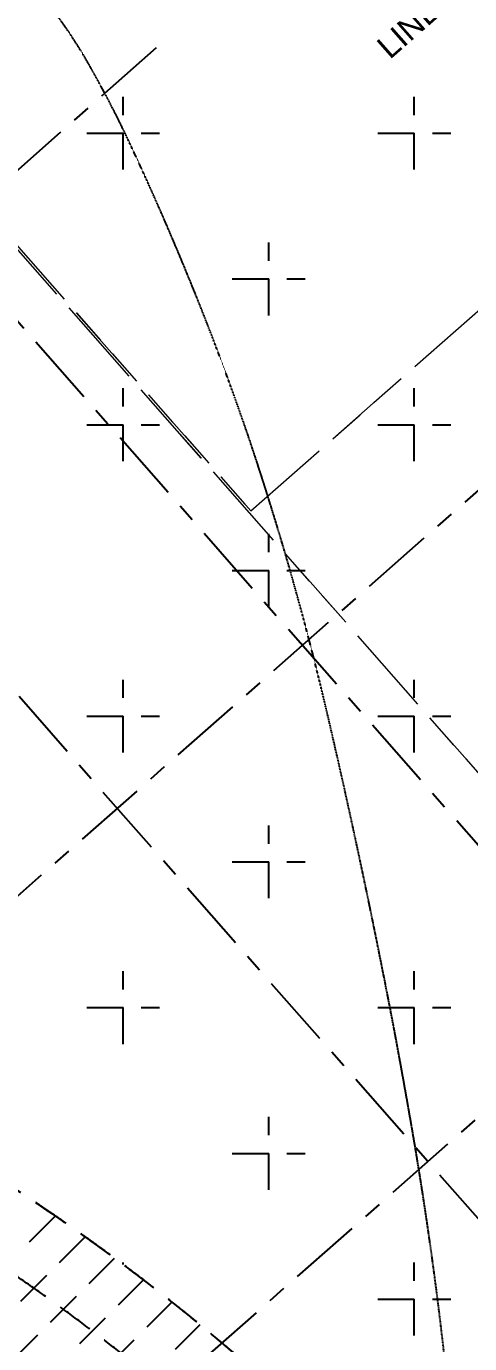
# Model space of a CAD drawing. Header units: millimetres. Extents: x 832728086 to 834530684, y 817551485 to 818349469.
# Drawn here: x 834350846 to 834358581, y 817988443 to 818011403 of the extents above; entities that cross this region are included whole.
import ezdxf

# ---------------------------------------------------------------- set-up
doc = ezdxf.new("R2010")
doc.units = ezdxf.units.MM
doc.header["$LTSCALE"] = 100
for name, pattern in [('Grid Line', [22.225, 12.7, -3.175, 3.175, -3.175]), ('Hidden', [9.525, 6.35, -3.175]), ('HIDDEN2', [4.7625, 3.175, -1.5875])]:
    doc.linetypes.add(name, pattern=pattern)
for name, color, linetype in [('+C-160', 160, 'Hidden'), ('DLN020__', 6, 'Continuous'), ('DLN210__', 7, 'Continuous')]:
    doc.layers.add(name, color=color, linetype=linetype)
doc.styles.get("Standard").update_dxf_attribs({"font": 'swiss.ttf'})

# ---------------------------------------------------------------- blocks, each defined once
blk = doc.blocks.new('A$C062A3D83')
at = {"layer": '+C-160', "lineweight": 18, "ltscale": 2}
for p, q in [((50716, -24251), (17025, 13988)), ((17044, 14005), (31430, -2304)), ((31430, -2304), (44470, 9173)), ((31430, -2304), (31430, -2304))]:
    blk.add_line(p, q, dxfattribs=at)
at = {"layer": '+C-160'}
for p, q in [((29202, 3645), (29202, 4915)), ((34282, 3645), (34282, 4915)), ((28567, 4280), (29837, 4280)), ((33647, 4280), (34917, 4280)), ((31742, 1105), (31742, 2375)), ((31107, 1740), (32377, 1740)), ((29202, -1435), (29202, -165)), ((34282, -1435), (34282, -165)), ((28567, -800), (29837, -800)), ((33647, -800), (34917, -800)), ((31742, -3975), (31742, -2705)), ((31107, -3340), (32377, -3340)), ((29202, -6515), (29202, -5245)), ((34282, -6515), (34282, -5245)), ((28567, -5880), (29837, -5880)), ((33647, -5880), (34917, -5880)), ((31742, -9055), (31742, -7785)), ((31107, -8420), (32377, -8420)), ((29202, -11595), (29202, -10325)), ((34282, -11595), (34282, -10325)), ((28567, -10960), (29837, -10960)), ((33647, -10960), (34917, -10960)), ((31742, -14135), (31742, -12865)), ((31107, -13500), (32377, -13500)), ((26221, -16388), (28021, -14588)), ((26747, -16747), (28541, -14952)), ((27264, -17113), (29054, -15324)), ((29202, -15436), (29202, -15405)), ((34282, -16675), (34282, -15405)), ((27774, -17488), (29558, -15703)), ((33647, -16040), (34917, -16040)), ((28275, -17871), (30055, -16090)), ((28767, -18262), (30544, -16485))]:
    blk.add_line(p, q, dxfattribs=at)
at = {"layer": '+C-160', "ltscale": 5e-05}
for centre, radius, start, end in [((20932, 1100), 8835, 28.9063, 40.4322), ((12489, -3771), 18581, 25.5575, 29.4706), ((-16620, -17481), 50757, 18.805, 25.343), ((-18681, -17888), 52839, 13.1481, 18.5028), ((-103665, -37617), 140083, 11.08352, 13.09909), ((-66809, -30377), 102523, 9.92757, 11.0726), ((-32633, -24613), 67865, 5.75856, 10.10881)]:
    blk.add_arc(centre, radius, start, end, dxfattribs=at)
at = {"layer": '+C-160'}
for radius, start, end in [(37414, 43.4752, 75.7999), (36164, 46.8967, 77.2447), (34914, 46.8967, 79.0745)]:
    blk.add_arc((6823, -45417), radius, start, end, dxfattribs=at)
for centre, major_axis, start_param, end_param in [((6823, -45417), (-25881, 23434), 4.695905, 5.125239), ((7053, -45174), (-29153, 22913), 4.566016, 4.813923)]:
    blk.add_ellipse(centre, major_axis=major_axis, ratio=1, start_param=start_param, end_param=end_param, dxfattribs=at)
at = {"layer": '+C-160', "ltscale": 4}
blk.add_open_spline([(-72340, -33621), (-20541, 11966), (31258, 57553)], degree=2, dxfattribs=at)

msp = doc.modelspace()

# ---------------------------------------------------------------- linework, layer by layer
at = {"layer": 'DLN020__', "linetype": 'Grid Line'}
for p, q in [((834382686.5656, 817969907.8828), (834318888.9146, 818042399.043)), ((834379458.6174, 817967067.0466), (834315660.9664, 818039558.2068)), ((834353113.9326, 818011026.4231), (834285504.5139, 817951525.0703)), ((834361118.7104, 818005416.1294), (834291780.7799, 817944393.5568)), ((834366536.119, 817999260.5073), (834297198.1885, 817938237.9347))]:
    msp.add_line(p, q, dxfattribs=at)
at = {"layer": 'DLN210__', "color": 2, "linetype": 'HIDDEN2', "lineweight": 18, "ltscale": 2}
for points in [[(834354763.4348, 818002956.4657), (834367803.5933, 818014432.7819), (834366828.3311, 818028384.1528, -0.178955501), (834335581.0509, 818042213.1454), (834334491.8158, 818043259.2451), (834329202.959, 818038604.6443), (834332902.6379, 818034400.8205), (834326325.8598, 818028612.7631), (834331407.5249, 818022838.9835, -0.1214358878), (834336330.1909, 818022150.6232, -0.1207363091), (834340377.3037, 818019264.9071), (834354763.4348, 818002956.4657)], [(834322079.0504, 818033400.7794), (834273584.7587, 817990722.1703), (834304338.188, 817955778.066), (834304338.0644, 817955777.9573), (834306485.0849, 817953338.8671), (834306485.3316, 817953338.3377), (834331029.1096, 817925450.0548), (834375214.7739, 817964337.2819), (834375214.7739, 817964337.2819), (834375214.7739, 817964337.2819), (834374049.3733, 817981008.6316), (834340358.4538, 818019248.4846, 0.2453038077), (834331397.2624, 818022812.8034), (834322079.0504, 818033400.7794), (834273584.7587, 817990722.1703)]]:
    msp.add_lwpolyline(points, format="xyb", close=True, dxfattribs=at)

# ---------------------------------------------------------------- block references
at = {"layer": '+C-160', "ltscale": 5}
msp.add_blockref('A$C062A3D83', (834323333.3128, 818005260.0327), dxfattribs=at)

# ---------------------------------------------------------------- texts
at = {"color": 0, "insert": (834356924.7262, 818011115.6483, 0.0803), "char_height": 400, "attachment_point": 1, "rotation": 41.35019583}
msp.add_mtext('LINE OF{\\C7; }SEWAGE PUMPING STATION{\\C7; }BELOW', dxfattribs=at)

doc.saveas('drawing.dxf')
